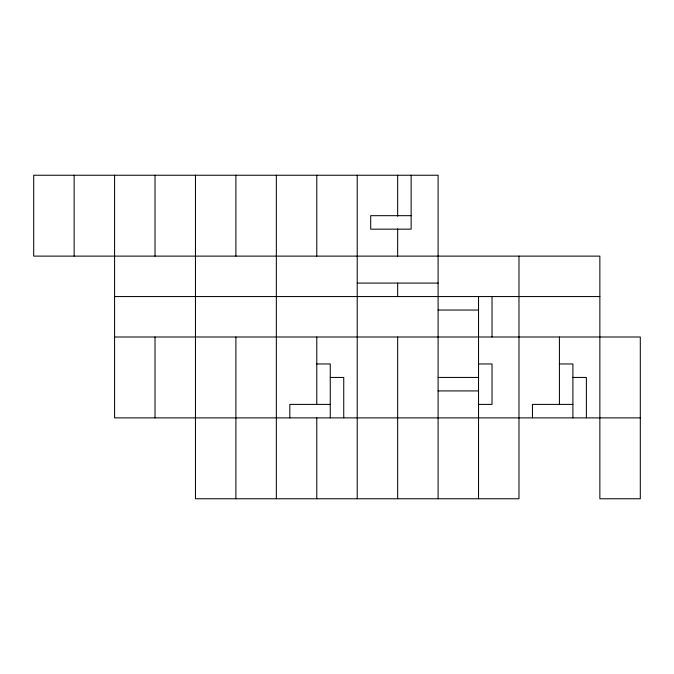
<?xml version="1.0" encoding="UTF-8"?>
<svg xmlns="http://www.w3.org/2000/svg" width="674" height="674" viewBox="0 0 674 674"><rect width="100%" height="100%" fill="white"/><g stroke="black" fill="none" stroke-linecap="round" stroke-linejoin="round"><path stroke-width="1.01" d="M411.14 215.68L370.7 215.68L370.7 229.16L411.14 229.16L411.14 175.24M357.22 283.08L438.1 283.08M114.58 296.56L599.86 296.56M438.1 310.04L478.54 310.04M114.58 337L640.3 337L640.3 498.76L599.86 498.76L599.86 256.12L33.7 256.12L33.7 175.24L438.1 175.24L438.1 498.76M316.78 363.96L330.26 363.96L330.26 417.88M478.54 363.96L492.02 363.96L492.02 404.4L478.54 404.4M559.42 363.96L572.9 363.96L572.9 417.88M330.26 377.44L343.74 377.44L343.74 417.88M438.1 377.44L478.54 377.44M572.9 377.44L586.38 377.44L586.38 417.88M438.1 390.92L478.54 390.92M330.26 404.4L289.82 404.4L289.82 417.88M572.9 404.4L532.46 404.4L532.46 417.88M640.3 417.88L114.58 417.88L114.58 175.24M559.42 337L559.42 404.4M518.98 256.12L518.98 498.76L195.46 498.76L195.46 175.24M492.02 296.56L492.02 337M478.54 296.56L478.54 498.76M397.66 175.24L397.66 216.202M397.66 228.806L397.66 256.12M397.66 283.08L397.66 296.56M397.66 337L397.66 498.76M357.22 175.24L357.22 498.76M316.78 175.24L316.78 256.12M316.78 337L316.78 404.4M316.78 417.88L316.78 498.76M276.34 175.24L276.34 498.76M235.9 175.24L235.9 256.12M235.9 337L235.9 498.76M155.02 175.24L155.02 256.12M155.02 337L155.02 417.88M74.14 175.24L74.14 256.12"/></g></svg>
